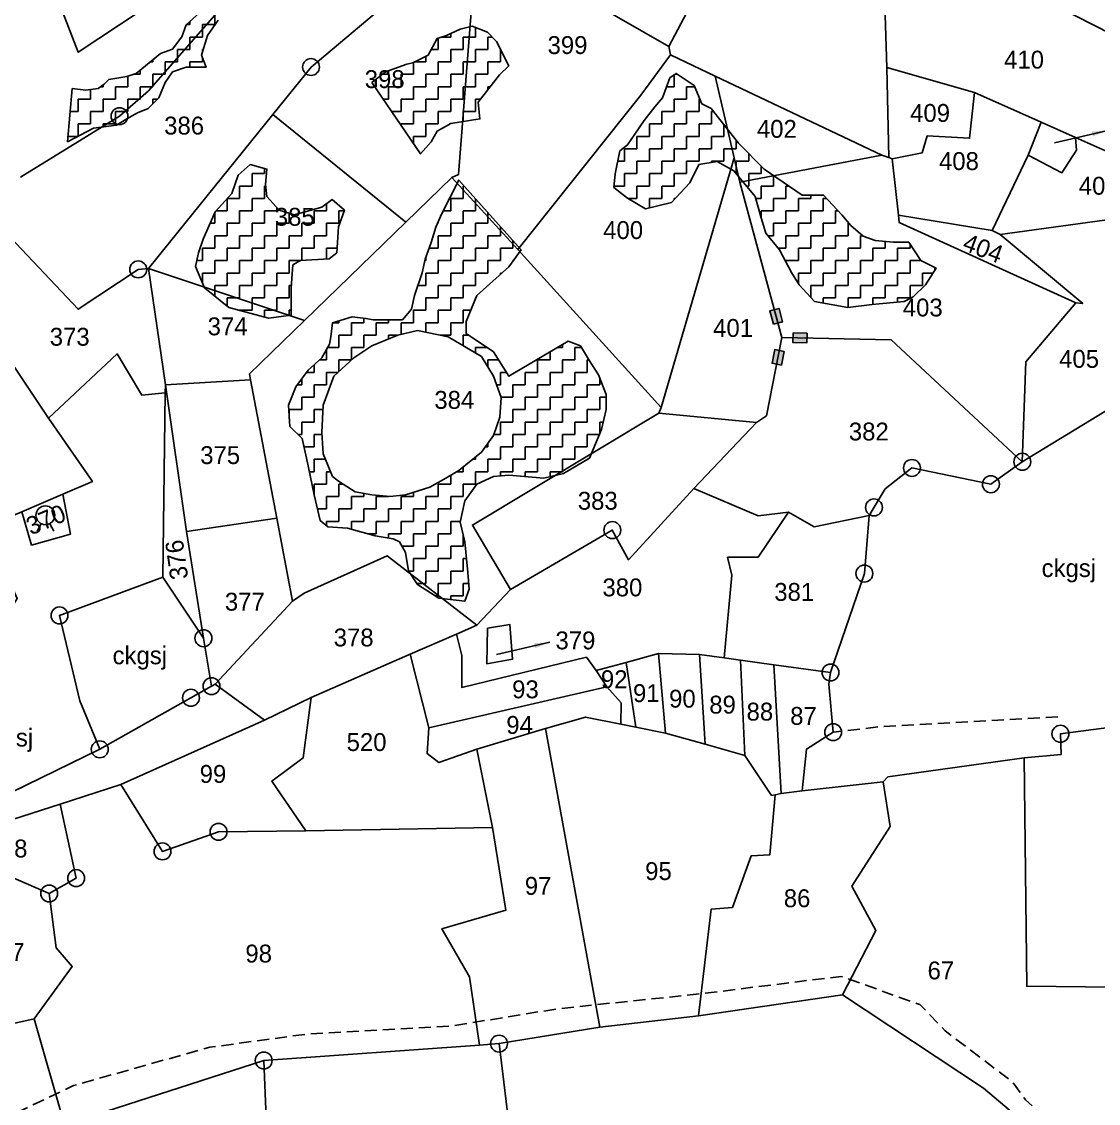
# Model space of a CAD drawing. Header units: metres. Extents: x 287585 to 289459, y 1999646 to 2003273.
# Drawn here: x 288089.9 to 288527.9, y 2001333.9 to 2001773.7 of the extents above; entities that cross this region are included whole.
import ezdxf
from ezdxf.enums import TextEntityAlignment as Align

# ---------------------------------------------------------------- set-up
doc = ezdxf.new("R2010")
doc.units = ezdxf.units.M
doc.header["$MEASUREMENT"] = 0
doc.linetypes.add('DASHED', pattern=[0.75, 0.5, -0.25])
for name, color, linetype in [('LINE_FOOTPATH', 1, 'DASHED'), ('OFF', 1, 'Continuous'), ('POLY_HATCH', 12, 'Continuous'), ('POLY_PARCEL', 6, 'Continuous'), ('POLY_ROAD', 30, 'Continuous'), ('SYM_ARROW', 1, 'Continuous'), ('SYM_STONE', 1, 'Continuous'), ('SYM_WELL', 1, 'Continuous'), ('TEXT_MAPIN', 7, 'Continuous'), ('TEXT_PARCEL', 7, 'Continuous')]:
    doc.layers.add(name, color=color, linetype=linetype)
doc.styles.get("Standard").update_dxf_attribs({"font": 'arial.ttf'})
doc.styles.add('TEXT_MAP', font='')
doc.styles.get('TEXT_MAP').set_extended_font_data('Kruti Dev 050')
doc.dimstyles.get("Standard").update_dxf_attribs({"dimtxt": 0.18, "dimasz": 0.18, "dimexe": 0.18, "dimexo": 0.0625, "dimgap": 0.09, "dimtad": 0, "dimtih": 1, "dimtoh": 1, "dimdec": 4, "dimzin": 0, "dimdsep": 46, "dimtxsty": 'Standard', "dimcen": 0.09, "dimadec": 0, "dimazin": 0, "dimtfac": 1, "dimtdec": 4, "dimtofl": 0, "dimtmove": 0, "dimatfit": 3, "dimfxl": 0, "dimtolj": 1, "dimtzin": 0, "dimarcsym": 0})
pattern_1 = [(0, (287074.561, 1999435.934), (5.16254, 5.16254), [5.16254, -5.16254]), (90, (287079.7237, 1999435.934), (-5.16254, 5.16254), [5.16254, -5.16254])]

# ---------------------------------------------------------------- blocks, each defined once
blk = doc.blocks.new('MOTWELL')
for points in [[(-1.54, 2.96), (-0.8, 1.55)], [(1.54, 2.96), (0.8, 1.55)]]:
    blk.add_lwpolyline(points)
blk.add_circle((0, 0), 1.74)
blk = doc.blocks.new('STONE')
blk.add_circle((0, 0), 0.851)
blk = doc.blocks.new('STONESQUAREFILLED')
blk.add_hatch(color=256).paths.add_polyline_path([(0.7, -0.48), (0.7, 0.48), (-0.7, 0.48), (-0.7, -0.48)])
blk.add_lwpolyline([(-0.7, 0.48), (0.7, 0.48), (0.7, -0.48), (-0.7, -0.48)], close=True)
blk = doc.blocks.new('TEXTARROW')
blk.add_leader([(0.04, -0.01), (8.68, -0.01)], dimstyle='Standard', override={"dimtxt": 2.5, "dimasz": 2.5, "dimexe": 1.25, "dimexo": 0.625, "dimgap": 0.625, "dimtad": 1, "dimtih": 0, "dimtoh": 0, "dimzin": 8, "dimcen": 2.5, "dimtofl": 1})
blk = doc.blocks.new('9678')
at = {"layer": 'POLY_HATCH'}
h = blk.add_hatch(dxfattribs=at)
h.set_pattern_fill('ZIGZAG', color=256, scale=41.300323, style=0)
h.set_pattern_definition(pattern_1)
h.paths.add_polyline_path([(288163.39, 2001754.64), (288165.92, 2001760.96), (288169.08, 2001765.38), (288174.77, 2001767.28), (288182.99, 2001767.28), (288181.1, 2001772.33), (288183.63, 2001780.55), (288188.05, 2001786.87), (288193.11, 2001791.93), (288199.44, 2001794.46), (288204.5, 2001794.46), (288207.03, 2001796.35), (288209.56, 2001802.04), (288210.82, 2001807.73), (288212.72, 2001815.31), (288216.51, 2001822.27), (288219.67, 2001827.32), (288221.57, 2001831.12), (288217.78, 2001833.01), (288210.82, 2001838.7), (288208.92, 2001829.85), (288204.5, 2001819.74), (288201.97, 2001812.15), (288194.38, 2001806.47), (288191.85, 2001807.1), (288188.69, 2001805.83), (288188.05, 2001799.51), (288185.52, 2001793.82), (288180.46, 2001790.03), (288174.77, 2001784.97), (288172.87, 2001779.92), (288169.08, 2001774.86), (288164.02, 2001772.97), (288153.9, 2001764.75), (288150.11, 2001763.48), (288142.52, 2001762.22), (288140.62, 2001760.32), (288138.09, 2001758.43), (288133.03, 2001757.8), (288127.34, 2001758.43), (288125.44, 2001736.31), (288136.19, 2001741.99), (288145.68, 2001743.26), (288150.11, 2001745.79), (288154.53, 2001748.32), (288158.96, 2001750.21)])
h = blk.add_hatch(dxfattribs=at)
h.set_pattern_fill('ZIGZAG', color=256, scale=41.300323, style=0)
h.set_pattern_definition(pattern_1)
h.paths.add_polyline_path([(288300.63, 2001758.43), (288305.05, 2001764.12), (288308.85, 2001767.91), (288303.79, 2001778.02), (288299.99, 2001781.81), (288293.67, 2001784.34), (288288.61, 2001783.08), (288282.92, 2001780.55), (288279.12, 2001779.29), (288275.33, 2001772.33), (288269, 2001769.17), (288266.47, 2001768.54), (288257.62, 2001765.38), (288251.93, 2001760.96), (288272.17, 2001731.25), (288276.59, 2001736.31), (288279.12, 2001740.73), (288284.82, 2001743.89), (288296.83, 2001745.79), (288296.2, 2001752.74)])
h = blk.add_hatch(dxfattribs=at)
h.set_pattern_fill('ZIGZAG', color=256, scale=41.300323, style=0)
h.set_pattern_definition(pattern_1)
h.paths.add_polyline_path([(288451.15, 2001701.54), (288447.35, 2001705.97), (288439.76, 2001714.18), (288430.91, 2001714.18), (288415.1, 2001724.93), (288404.35, 2001735.67), (288392.96, 2001750.21), (288389.17, 2001752.11), (288386, 2001759.69), (288378.42, 2001764.75), (288375.89, 2001762.85), (288372.72, 2001754.64), (288369.56, 2001750.84), (288365.13, 2001745.15), (288361.34, 2001739.47), (288358.18, 2001735.04), (288355.02, 2001732.51), (288353.12, 2001723.03), (288352.49, 2001717.34), (288358.18, 2001712.92), (288365.77, 2001708.49), (288376.52, 2001711.02), (288384.11, 2001719.24), (288387.9, 2001726.82), (288395.49, 2001728.09), (288402.45, 2001724.3), (288411.3, 2001713.55), (288413.83, 2001704.7), (288415.73, 2001698.38), (288421.42, 2001691.43), (288426.48, 2001681.95), (288429.64, 2001676.89), (288435.97, 2001669.94), (288449.88, 2001667.41), (288460, 2001668.67), (288473.28, 2001669.94), (288477.07, 2001671.84), (288482.13, 2001676.89), (288486.56, 2001683.84), (288480.24, 2001687), (288475.18, 2001694.59), (288468.85, 2001694.59), (288461.26, 2001695.22), (288456.2, 2001697.12)])
h = blk.add_hatch(dxfattribs=at)
h.set_pattern_fill('ZIGZAG', color=256, scale=41.300323, style=0)
h.set_pattern_definition(pattern_1)
h.paths.add_polyline_path([(288238.02, 2001700.91), (288240.55, 2001707.86), (288235.49, 2001712.29), (288231.06, 2001709.13), (288219.67, 2001705.97), (288213.35, 2001707.86), (288208.29, 2001713.55), (288207.66, 2001718.61), (288208.29, 2001724.93), (288201.33, 2001726.82), (288196.27, 2001722.4), (288193.75, 2001714.82), (288186.79, 2001707.23), (288181.73, 2001695.85), (288179.83, 2001690.17), (288178.57, 2001684.48), (288182.36, 2001675.63), (288192.48, 2001667.41), (288208.92, 2001662.99), (288218.41, 2001664.25), (288218.41, 2001675.63), (288219.04, 2001685.11), (288222.2, 2001687), (288234.22, 2001687.64), (288237.38, 2001690.17)])
h = blk.add_hatch(dxfattribs=at)
h.set_pattern_fill('ZIGZAG', color=256, scale=41.300323, style=0)
h.set_pattern_definition(pattern_1)
h.paths.add_polyline_path([(288347.48, 2001616.74), (288349.37, 2001624.96), (288349.37, 2001631.28), (288346.21, 2001639.5), (288342.42, 2001645.19), (288338.62, 2001651.51), (288333.56, 2001653.4), (288308.9, 2001638.87), (288302.57, 2001648.98), (288291.19, 2001656.56), (288291.19, 2001661.62), (288295.62, 2001672.37), (288308.9, 2001684.38), (288313.96, 2001691.33), (288288.03, 2001720.4), (288281.07, 2001706.5), (288278.54, 2001700.81), (288276.64, 2001694.49), (288274.11, 2001687.54), (288272.85, 2001681.85), (288269.69, 2001672.37), (288267.44, 2001662.25), (288252.61, 2001662.25), (288249.45, 2001662.89), (288243.76, 2001663.52), (288235.54, 2001660.99), (288234.62, 2001652.77), (288231.11, 2001646.45), (288225.42, 2001641.4), (288220.36, 2001634.44), (288217.2, 2001626.86), (288217.83, 2001618.01), (288222.89, 2001612.95), (288225.42, 2001601.58), (288227.95, 2001589.57), (288230.48, 2001578.82), (288233.64, 2001576.29), (288241.86, 2001575.66), (288253.24, 2001572.5), (288262.83, 2001570.9), (288265.89, 2001565.55), (288267.16, 2001557.96), (288270.95, 2001552.27), (288279.81, 2001546.59), (288290.56, 2001545.32), (288292.46, 2001550.38), (288291.82, 2001557.33), (288290.56, 2001569.97), (288288.66, 2001578.19), (288290.56, 2001587.04), (288295.62, 2001593.99), (288302.57, 2001597.15), (288308.9, 2001597.78), (288323.44, 2001596.52), (288331.67, 2001598.41), (288342.42, 2001604.74)])
h.paths.add_polyline_path([(288305.1, 2001621.8), (288302.57, 2001614.22), (288297.51, 2001607.26), (288288.03, 2001599.68), (288276.89, 2001593), (288265.89, 2001589.57), (288259.57, 2001588.93), (288246.26, 2001590.04), (288235.69, 2001596.77), (288231.74, 2001606.63), (288231.11, 2001615.48), (288231.74, 2001626.86), (288236.17, 2001638.87), (288244.39, 2001646.45), (288251.98, 2001651.51), (288268.52, 2001658.32), (288283.6, 2001655.3), (288297.51, 2001647.08), (288302.57, 2001638.87), (288305.74, 2001630.02)], flags=16)
at = {"layer": 'LINE_FOOTPATH', "ltscale": 10, "flags": 128}
for points in [[(288537.14, 2001497.33), (288462.83, 2001493.13), (288443.76, 2001490.91)], [(288067.41, 2001311.16), (288072.3, 2001321.04), (288099.7, 2001330.56), (288127.83, 2001343.99), (288184.5, 2001359.93), (288224.8, 2001365.38), (288284.83, 2001368.74), (288329.55, 2001375.97), (288389.57, 2001382.26), (288447.08, 2001389.4), (288479.83, 2001377.65), (288490.32, 2001366.74), (288518.03, 2001345.77), (288523.69, 2001338.1), (288553.91, 2001310.42), (288590.86, 2001296.15), (288610.58, 2001296.15), (288618.56, 2001293.21), (288649.2, 2001296.99), (288662.64, 2001293.63), (288712.17, 2001273.92), (288747.85, 2001265.53), (288755.83, 2001265.95), (288761.62, 2001268.84)]]:
    blk.add_lwpolyline(points, dxfattribs=at)
at = {"layer": 'OFF'}
blk.add_lwpolyline([(288309.62, 2001550.24), (288295.61, 2001535.38)], dxfattribs=at)
at = {"layer": 'POLY_HATCH'}
for points in [[(288127.34, 2001758.43), (288133.03, 2001757.8), (288138.09, 2001758.43), (288140.62, 2001760.32), (288142.52, 2001762.22), (288150.11, 2001763.48), (288153.9, 2001764.75), (288164.02, 2001772.97), (288169.08, 2001774.86), (288172.87, 2001779.92), (288174.77, 2001784.97), (288180.46, 2001790.03)], [(288188.05, 2001786.87), (288183.63, 2001780.55), (288181.1, 2001772.33), (288182.99, 2001767.28), (288174.77, 2001767.28), (288169.08, 2001765.38), (288165.92, 2001760.96), (288163.39, 2001754.64), (288158.96, 2001750.21), (288154.53, 2001748.32), (288150.11, 2001745.79), (288145.68, 2001743.26), (288136.19, 2001741.99), (288125.44, 2001736.31), (288127.34, 2001758.43)], [(288251.93, 2001760.96), (288272.17, 2001731.25), (288276.59, 2001736.31), (288279.12, 2001740.73), (288284.82, 2001743.89), (288296.83, 2001745.79), (288296.2, 2001752.74), (288300.63, 2001758.43), (288305.05, 2001764.12), (288308.85, 2001767.91), (288303.79, 2001778.02), (288299.99, 2001781.81), (288293.67, 2001784.34), (288288.61, 2001783.08), (288282.92, 2001780.55), (288279.12, 2001779.29), (288275.33, 2001772.33), (288269, 2001769.17), (288266.47, 2001768.54), (288257.62, 2001765.38), (288251.93, 2001760.96)], [(288352.49, 2001717.34), (288353.12, 2001723.03), (288355.02, 2001732.51), (288358.18, 2001735.04), (288361.34, 2001739.47), (288365.13, 2001745.15), (288369.56, 2001750.84), (288372.72, 2001754.64), (288375.89, 2001762.85), (288378.42, 2001764.75), (288386, 2001759.69), (288389.17, 2001752.11), (288392.96, 2001750.21), (288404.35, 2001735.67), (288415.1, 2001724.93), (288430.91, 2001714.18), (288439.76, 2001714.18), (288447.35, 2001705.97), (288451.15, 2001701.54), (288456.2, 2001697.12), (288461.26, 2001695.22), (288468.85, 2001694.59), (288475.18, 2001694.59), (288480.24, 2001687), (288486.56, 2001683.84), (288482.13, 2001676.89), (288477.07, 2001671.84), (288473.28, 2001669.94), (288460, 2001668.67), (288449.88, 2001667.41), (288435.97, 2001669.94), (288429.64, 2001676.89), (288426.48, 2001681.95), (288421.42, 2001691.43), (288415.73, 2001698.38), (288413.83, 2001704.7), (288411.3, 2001713.55), (288402.45, 2001724.3), (288395.49, 2001728.09), (288387.9, 2001726.82), (288384.11, 2001719.24), (288376.52, 2001711.02), (288365.77, 2001708.49), (288358.18, 2001712.92), (288352.49, 2001717.34)], [(288178.57, 2001684.48), (288179.83, 2001690.17), (288181.73, 2001695.85), (288186.79, 2001707.23), (288193.75, 2001714.82), (288196.27, 2001722.4), (288201.33, 2001726.82), (288208.29, 2001724.93), (288207.66, 2001718.61), (288208.29, 2001713.55), (288213.35, 2001707.86), (288219.67, 2001705.97), (288231.06, 2001709.13), (288235.49, 2001712.29), (288240.55, 2001707.86), (288238.02, 2001700.91), (288237.38, 2001690.17), (288234.22, 2001687.64), (288222.2, 2001687), (288219.04, 2001685.11), (288218.41, 2001675.63), (288218.41, 2001664.25), (288208.92, 2001662.99), (288192.48, 2001667.41), (288182.36, 2001675.63), (288178.57, 2001684.48)], [(288234.27, 2001652.14), (288231.11, 2001646.45), (288225.42, 2001641.4), (288220.36, 2001634.44), (288217.2, 2001626.86), (288217.83, 2001618.01), (288222.89, 2001612.95), (288225.42, 2001601.58), (288227.95, 2001589.57), (288230.48, 2001578.82), (288233.64, 2001576.29), (288241.86, 2001575.66), (288253.24, 2001572.5), (288260.83, 2001571.24), (288263.36, 2001569.97), (288265.89, 2001565.55), (288267.16, 2001557.96), (288270.95, 2001552.27), (288279.81, 2001546.59), (288290.56, 2001545.32), (288292.46, 2001550.38), (288291.82, 2001557.33), (288290.56, 2001569.97), (288288.66, 2001578.19), (288290.56, 2001587.04), (288295.62, 2001593.99), (288302.57, 2001597.15), (288308.9, 2001597.78), (288323.44, 2001596.52), (288331.67, 2001598.41), (288342.42, 2001604.74), (288347.48, 2001616.74), (288349.37, 2001624.96), (288349.37, 2001631.28), (288346.21, 2001639.5), (288342.42, 2001645.19), (288338.62, 2001651.51), (288333.56, 2001653.4), (288308.9, 2001638.87), (288302.57, 2001648.98), (288291.19, 2001656.56), (288291.19, 2001661.62), (288295.62, 2001672.37), (288308.9, 2001684.38), (288313.96, 2001691.33), (288288.03, 2001720.4), (288281.07, 2001706.5), (288278.54, 2001700.81), (288276.64, 2001694.49), (288274.11, 2001687.54), (288272.85, 2001681.85), (288269.69, 2001672.37), (288268.42, 2001666.68), (288264.63, 2001662.25), (288252.61, 2001662.25), (288249.45, 2001662.89), (288243.76, 2001663.52), (288235.54, 2001660.99), (288234.9, 2001655.3), (288234.27, 2001652.14)], [(288235.54, 2001597.15), (288231.74, 2001606.63), (288231.11, 2001615.48), (288231.74, 2001626.86), (288236.17, 2001638.87), (288244.39, 2001646.45), (288251.98, 2001651.51), (288262.73, 2001655.93), (288270.95, 2001657.83), (288283.6, 2001655.3), (288297.51, 2001647.08), (288302.57, 2001638.87), (288305.74, 2001630.02), (288305.1, 2001621.8), (288302.57, 2001614.22), (288297.51, 2001607.26), (288288.03, 2001599.68), (288281.7, 2001595.89), (288276.01, 2001592.73), (288265.89, 2001589.57), (288259.57, 2001588.93), (288251.98, 2001589.57), (288245.02, 2001590.83), (288238.07, 2001595.25), (288235.54, 2001597.15)]]:
    blk.add_lwpolyline(points, dxfattribs=at)
at = {"layer": 'POLY_PARCEL'}
for points in [[(288321.14, 2001857.72), (288334.17, 2001841.53), (288321.52, 2001806.94), (288375.44, 2001775.95)], [(288416.32, 2001853.23), (288375.44, 2001775.95)], [(288466.12, 2001767.13), (288464.25, 2001824.14)], [(288121.73, 2001794.28), (288158.71, 2001818.21), (288173.14, 2001802.37), (288129.83, 2001773.51), (288121.73, 2001794.28)], [(288189.62, 2001792.36), (288257.62, 2001818.42), (288264.31, 2001799.06), (288226.63, 2001767.39), (288210.79, 2001747.68)], [(288486.09, 2001818.58), (288588.9, 2001766.01)], [(288285.19, 2001721.5), (288287.91, 2001722.69), (288294.03, 2001801.05)], [(288105.81, 2001721.61), (288147.01, 2001746.95), (288158.99, 2001757.51), (288189.62, 2001792.36)], [(288376.15, 2001772.43), (288363.72, 2001755.64), (288312.66, 2001691.59)], [(288375.44, 2001775.95), (288376.15, 2001772.43)], [(288394.73, 2001763.61), (288376.15, 2001772.43)], [(288402.58, 2001729.62), (288394.73, 2001763.61)], [(288463.98, 2001730.71), (288394.73, 2001763.61)], [(288466.12, 2001767.13), (288466.89, 2001729.74)], [(288502.5, 2001756.79), (288466.12, 2001767.13)], [(288468.32, 2001729.26), (288480.8, 2001731.77), (288482.8, 2001738.77), (288500.5, 2001737.77), (288502.5, 2001756.79)], [(288530.2, 2001744.44), (288502.5, 2001756.79)], [(288210.79, 2001747.68), (288159.02, 2001683.62)], [(288210.79, 2001747.68), (288266.07, 2001702.96)], [(288524.86, 2001730.76), (288530.2, 2001744.44)], [(288544.54, 2001738.07), (288530.2, 2001744.44)], [(288524.86, 2001730.76), (288538.88, 2001723.43), (288544.89, 2001732.77), (288544.54, 2001738.07)], [(288604.46, 2001711.43), (288544.54, 2001738.07)], [(288372.16, 2001625.88), (288402.58, 2001729.62)], [(288402.58, 2001729.62), (288404.99, 2001719.48)], [(288404.99, 2001719.48), (288463.98, 2001730.71)], [(288466.89, 2001729.74), (288463.98, 2001730.71)], [(288468.32, 2001729.26), (288466.89, 2001729.74)], [(288470.88, 2001705.83), (288468.32, 2001729.26)], [(288509.84, 2001699.41), (288524.86, 2001730.76)], [(288285.19, 2001721.5), (288266.07, 2001702.96)], [(288312.66, 2001691.59), (288285.19, 2001721.5)], [(288404.99, 2001719.48), (288422.46, 2001654.95)], [(288087.43, 2001711.42), (288129.79, 2001666.73), (288154.79, 2001683.27), (288159.02, 2001683.62)], [(288513.18, 2001697.74), (288599.96, 2001709.75)], [(288470.88, 2001705.83), (288509.84, 2001699.41)], [(288544.61, 2001669.43), (288471.22, 2001702.72), (288470.88, 2001705.83)], [(288266.07, 2001702.96), (288223.91, 2001662.05)], [(288509.84, 2001699.41), (288513.18, 2001697.74)], [(288513.18, 2001697.74), (288547.56, 2001669.05), (288544.61, 2001669.43)], [(288312.66, 2001691.59), (288372.16, 2001625.88)], [(288159.02, 2001683.62), (288223.91, 2001662.05)], [(288159.02, 2001683.62), (288166.06, 2001635.25)], [(288522.4, 2001603.32), (288523.85, 2001644.82), (288544.61, 2001669.43)], [(288223.91, 2001662.05), (288201.03, 2001639.85), (288201.5, 2001637.37)], [(288422.46, 2001654.95), (288416.06, 2001622.45), (288411.83, 2001619.63)], [(288422.46, 2001654.95), (288467.84, 2001653.99), (288522.4, 2001603.32)], [(288117.45, 2001621.44), (288100.9, 2001646.42)], [(288166.02, 2001632.01), (288156.3, 2001630.96), (288145.98, 2001648.18), (288117.45, 2001621.44)], [(288166.06, 2001635.25), (288201.5, 2001637.37)], [(288201.5, 2001637.37), (288212.43, 2001579.82)], [(288166.02, 2001632.01), (288166.06, 2001635.25)], [(288166.06, 2001635.25), (288174.86, 2001574.36)], [(288164.99, 2001555.27), (288166.02, 2001632.01)], [(288522.4, 2001603.32), (288566.21, 2001630.06)], [(288371.3, 2001623.51), (288293.76, 2001577.01), (288309.62, 2001550.24)], [(288371.3, 2001623.51), (288372.16, 2001625.88)], [(288411.83, 2001619.63), (288371.3, 2001623.51)], [(288123.38, 2001589.77), (288135.76, 2001595.04), (288117.45, 2001621.44)], [(288385.75, 2001592.16), (288411.83, 2001619.63)], [(288458.65, 2001580.93), (288465.41, 2001592.03), (288476.51, 2001600.72), (288509.34, 2001593.96), (288522.4, 2001603.32)], [(288309.62, 2001550.24), (288351.92, 2001574.9), (288358.61, 2001562.57), (288385.75, 2001592.16)], [(288385.75, 2001592.16), (288412.54, 2001580.89), (288425.23, 2001582.3)], [(288106.37, 2001582.54), (288110.41, 2001568.64), (288126.61, 2001573.22), (288123.38, 2001589.77)], [(288106.37, 2001582.54), (288123.38, 2001589.77)], [(288091.14, 2001576.07), (288106.37, 2001582.54)], [(288174.86, 2001574.36), (288212.43, 2001579.82)], [(288212.43, 2001579.82), (288218.96, 2001545.39)], [(288425.23, 2001582.3), (288412.54, 2001563.63), (288399.85, 2001563.63), (288401.61, 2001556.23), (288398.49, 2001521.75)], [(288425.23, 2001582.3), (288435.8, 2001576.31), (288458.65, 2001580.93)], [(288442.65, 2001515.69), (288456.72, 2001556.81), (288458.65, 2001580.93)], [(288174.86, 2001574.36), (288181.89, 2001529.93)], [(288218.96, 2001545.39), (288223.82, 2001548.69), (288258.23, 2001564.22), (288295.61, 2001535.38)], [(288138.78, 2001483.77), (288130.48, 2001503.88), (288122.03, 2001539.43), (288164.99, 2001555.27)], [(288164.99, 2001555.27), (288181.89, 2001529.93)], [(288218.96, 2001545.39), (288186.83, 2001510.91)], [(288295.61, 2001535.38), (288287.1, 2001531.68)], [(288300.08, 2001534.15), (288309.33, 2001535.63), (288310.44, 2001521.21), (288299.71, 2001519.36), (288300.08, 2001534.15)], [(288181.89, 2001529.93), (288185.26, 2001510.03)], [(288267.82, 2001523.27), (288287.1, 2001531.68)], [(288287.1, 2001531.68), (288289.32, 2001522.8), (288289.32, 2001509.49), (288341.12, 2001522.06), (288345.19, 2001516.52)], [(288226.66, 2001505.32), (288267.82, 2001523.27)], [(288267.82, 2001523.27), (288275.66, 2001492.74)], [(288357.62, 2001519.89), (288371.09, 2001523.54)], [(288374.08, 2001490.52), (288371.09, 2001523.54)], [(288371.09, 2001523.54), (288388.11, 2001523.17)], [(288388.11, 2001523.17), (288390.58, 2001485.89)], [(288388.11, 2001523.17), (288398.49, 2001521.75)], [(288398.49, 2001521.75), (288405.15, 2001520.84)], [(288407.02, 2001481.27), (288405.15, 2001520.84)], [(288405.15, 2001520.84), (288419.07, 2001518.93)], [(288345.19, 2001516.52), (288357.62, 2001519.89)], [(288349.66, 2001509.75), (288345.19, 2001516.52)], [(288357.62, 2001519.89), (288361.63, 2001493.01)], [(288422.19, 2001465.37), (288419.07, 2001518.93)], [(288419.07, 2001518.93), (288442.65, 2001515.69)], [(288442.65, 2001515.69), (288441.91, 2001510.88), (288443.76, 2001490.91), (288432.66, 2001483.89), (288430.81, 2001466.51)], [(288275.66, 2001492.74), (288349.66, 2001509.75)], [(288349.66, 2001509.75), (288355.58, 2001503.09), (288355.51, 2001494.23)], [(288226.66, 2001505.32), (288207.31, 2001495.88)], [(288224.44, 2001449.85), (288210.38, 2001470.56), (288223.33, 2001480.18), (288226.66, 2001505.32)], [(288324.13, 2001492.37), (288340.78, 2001497.17), (288355.51, 2001494.23)], [(288355.51, 2001494.23), (288361.63, 2001493.01)], [(288361.63, 2001493.01), (288374.08, 2001490.52)], [(288560.47, 2001493.1), (288538.23, 2001490.23), (288538.59, 2001481.63), (288523.16, 2001480.19)], [(288275.66, 2001492.74), (288274.92, 2001482.01), (288279.73, 2001478.31), (288295.64, 2001483.86)], [(288295.64, 2001483.86), (288324.13, 2001492.37)], [(288324.13, 2001492.37), (288346.72, 2001368.33)], [(288374.08, 2001490.52), (288390.58, 2001485.89)], [(288390.58, 2001485.89), (288407.02, 2001481.27)], [(288295.64, 2001483.86), (288302.15, 2001451.33)], [(288407.02, 2001481.27), (288418.12, 2001464.63), (288419.62, 2001464.9)], [(288523.16, 2001480.19), (288466.48, 2001472.3), (288464.48, 2001470.2)], [(288523.16, 2001480.19), (288524.24, 2001385.3), (288560.84, 2001384.88)], [(288147.55, 2001469.15), (288164.87, 2001441.35), (288188.18, 2001449.48), (288224.44, 2001449.85)], [(288422.19, 2001465.37), (288430.81, 2001466.51)], [(288430.81, 2001466.51), (288464.48, 2001470.2)], [(288464.48, 2001470.2), (288467.44, 2001451.71), (288451.53, 2001426.94), (288461.52, 2001408.45), (288447.58, 2001381.68)], [(288419.62, 2001464.9), (288417.38, 2001439.85), (288409.61, 2001439.48), (288401.84, 2001418.04), (288392.96, 2001417.3), (288387.71, 2001372.93)], [(288419.62, 2001464.9), (288422.19, 2001465.37)], [(288122.29, 2001461.01), (288128.98, 2001430.25), (288117.74, 2001423.86)], [(288224.44, 2001449.85), (288302.15, 2001451.33)], [(288302.15, 2001451.33), (288307.7, 2001416.94), (288281.06, 2001409.17), (288292.53, 2001389.2), (288296.64, 2001360.84)], [(288084.44, 2001438.28), (288117.74, 2001423.86)], [(288117.74, 2001423.86), (288120.7, 2001401.3), (288127.36, 2001393.53), (288111.45, 2001371.72)], [(288387.71, 2001372.93), (288447.58, 2001381.68)], [(288447.58, 2001381.68), (288506.27, 2001342.94), (288554.17, 2001302.44)], [(288045.95, 2001366.91), (288060.02, 2001360.25), (288111.45, 2001371.72)], [(288111.45, 2001371.72), (288124.06, 2001327.73)], [(288346.72, 2001368.33), (288387.71, 2001372.93)], [(288304.81, 2001361.43), (288346.72, 2001368.33)], [(288206.96, 2001354.43), (288296.64, 2001360.84)], [(288296.64, 2001360.84), (288304.81, 2001361.43)], [(288304.81, 2001361.43), (288319.41, 2001240.9)], [(288124.06, 2001327.73), (288206.96, 2001354.43)], [(288206.96, 2001354.43), (288212.08, 2001228.77)]]:
    blk.add_lwpolyline(points, dxfattribs=at)
at = {"layer": 'POLY_ROAD'}
for points in [[(288138.78, 2001483.77), (288089.89, 2001459.96), (288025.54, 2001431.98), (288013.84, 2001436.16), (288015.09, 2001473.74), (288023.87, 2001482.93), (288044.34, 2001486.27), (288094.9, 2001517.6), (288095.74, 2001524.7), (288098.25, 2001536.39), (288104.51, 2001546.41), (288091.14, 2001576.07)], [(288185.26, 2001510.03), (288138.78, 2001483.77)], [(288186.83, 2001510.91), (288185.26, 2001510.03)], [(288207.31, 2001495.88), (288186.83, 2001510.91)], [(288147.55, 2001469.15), (288207.31, 2001495.88)], [(288122.29, 2001461.01), (288147.55, 2001469.15)], [(288070.47, 2001444.31), (288122.29, 2001461.01)]]:
    blk.add_lwpolyline(points, dxfattribs=at)
at = {"layer": 'SYM_ARROW', "xscale": 2.633012020404379, "yscale": 2.633012020404379, "zscale": 2.633012020404379, "rotation": 193.0717917470493}
for p in [(288558.01, 2001741.02), (288326.04, 2001528.3)]:
    blk.add_blockref('TEXTARROW', p, dxfattribs=at)
at = {"layer": 'SYM_STONE', "xscale": 4.130032322857219, "yscale": 4.130032322857219, "zscale": 4.130032322857219}
for p in [(288226.63, 2001767.39), (288147.01, 2001746.95), (288154.79, 2001683.27), (288522.4, 2001603.32), (288476.51, 2001600.72), (288509.34, 2001593.96), (288460.72, 2001584.34), (288351.92, 2001574.9), (288456.72, 2001556.81), (288122.03, 2001539.43), (288181.89, 2001529.93), (288442.65, 2001515.69), (288185.26, 2001510.03), (288176.71, 2001505.2), (288443.76, 2001490.91), (288538.23, 2001490.23), (288138.78, 2001483.77), (288188.18, 2001449.48), (288164.87, 2001441.35), (288128.98, 2001430.25), (288117.74, 2001423.86), (288304.81, 2001361.43), (288206.96, 2001354.43)]:
    blk.add_blockref('STONE', p, dxfattribs=at)
at = {"layer": 'SYM_STONE'}
for p, xscale, yscale, zscale, rotation in [((288420.08, 2001663.75), 4.130032322857219, 4.130032322857219, 4.130032322857219, 105.1434000013964), ((288429.96, 2001654.79), 4.130032322857218, 4.130032322857218, 4.130032322857218, 358.7818342201462), ((288420.83, 2001646.7), 4.130032322857219, 4.130032322857219, 4.130032322857219, 258.8686322765673)]:
    blk.add_blockref('STONESQUAREFILLED', p, dxfattribs=dict(at, xscale=xscale, yscale=yscale, zscale=zscale, rotation=rotation))
at = {"layer": 'SYM_WELL', "xscale": 2.244688973800185, "yscale": 2.244688973800185, "zscale": 2.244688973800185, "rotation": 180}
blk.add_blockref('MOTWELL', (288116.17, 2001581.05), dxfattribs=at)
at = {"layer": 'TEXT_MAPIN', "style": 'TEXT_MAP'}
for p in [(288530.42, 2001555.4), (288144.12, 2001519.13), (288088.44, 2001484.95)]:
    blk.add_text('ckgsj', height=7.434, dxfattribs=at).set_placement(p)
at = {"layer": 'TEXT_PARCEL', "style": 'TEXT_MAP'}
for s, p in [('399', (288333.29, 2001776.51)), ('410', (288523.11, 2001770.46)), ('398', (288257.27, 2001762.36)), ('409', (288484.05, 2001748.31)), ('386', (288173.86, 2001743.05)), ('402', (288420.33, 2001741.68)), ('408', (288496.05, 2001728.28)), ('406', (288554.19, 2001718.03)), ('385', (288219.89, 2001705.13)), ('400', (288356.42, 2001699.61)), ('403', (288481, 2001667.42)), ('374', (288191.94, 2001659.59)), ('401', (288402.13, 2001658.93)), ('373', (288126.29, 2001655.26)), ('405', (288546.02, 2001646.08)), ('384', (288286.2, 2001629.03)), ('382', (288458.57, 2001615.88)), ('375', (288188.86, 2001606.07)), ('383', (288345.86, 2001587.1)), ('380', (288356.11, 2001551.08)), ('381', (288427.55, 2001549.2)), ('377', (288199.11, 2001545.14)), ('378', (288244.36, 2001530.27)), ('379', (288336.58, 2001529.05)), ('92', (288352.71, 2001512.91)), ('93', (288315.79, 2001508.71)), ('91', (288366.05, 2001507.13)), ('90', (288381.06, 2001504.83)), ('89', (288397.76, 2001502.35)), ('88', (288413.27, 2001499.44)), ('94', (288313.36, 2001493.91)), ('87', (288431.4, 2001497.67)), ('520', (288249.73, 2001486.79)), ('99', (288185.87, 2001473.54)), ('108', (288100.42, 2001442.55)), ('95', (288371.11, 2001433.16)), ('97', (288321.05, 2001427.02)), ('86', (288428.75, 2001421.87)), ('107', (288099.19, 2001399.51)), ('98', (288204.87, 2001398.88)), ('67', (288488.53, 2001391.87))]:
    blk.add_text(s, height=7.434, dxfattribs=at).set_placement(p, align=Align.MIDDLE)
for s, rotation, p in [('404', 339.302, (288506.12, 2001692.04)), ('370', 22.6522, (288116.37, 2001579.27)), ('376', 98.1348, (288170.76, 2001562.54))]:
    blk.add_text(s, height=7.434, rotation=rotation, dxfattribs=at).set_placement(p, align=Align.MIDDLE)
blk = doc.blocks.new('3147')
at = {"xscale": 0.9782491687043918, "yscale": 0.9782491687043918, "zscale": 0.9782491687043918}
blk.add_blockref('9678', (6250.14, 43527.99), dxfattribs=at)

msp = doc.modelspace()

# ---------------------------------------------------------------- block references
msp.add_blockref('3147', (0, 0))

doc.saveas('drawing.dxf')
